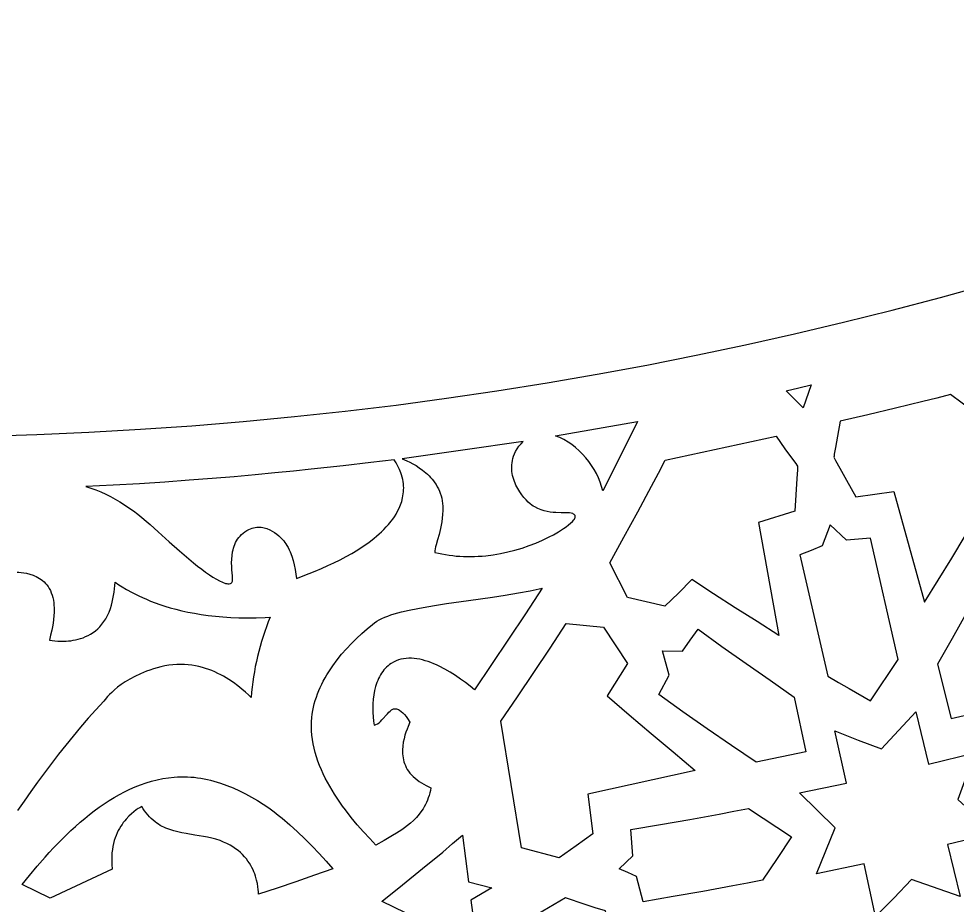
# Model space of a CAD drawing. Extents: x -540 to 540, y -540 to 540.
# Drawn here: x 12.6 to 98.4, y -412.8 to -331.7 of the extents above; entities that cross this region are included whole.
import ezdxf

# ---------------------------------------------------------------- set-up
doc = ezdxf.new("R2010")
doc.units = 0
doc.layers.add('LAYER_1', color=18, linetype='CONTINUOUS')
doc.layers.add('LAYER_2', color=174, linetype='CONTINUOUS')

msp = doc.modelspace()

# ---------------------------------------------------------------- linework, layer by layer
at = {"layer": 'LAYER_1'}
msp.add_lwpolyline([(0, 540, 0.4142135623730951), (-540, 5.68e-14, 0.4142135623730951), (0, -540, 0.4142135623730951), (540, 5.68e-14, 0.4142135623730951)], format="xyb", close=True, dxfattribs=at)
for points in [[(84.3524055480957, -367.2901458740234), (84.34998321533203, -367.2907409667969), (82.78524780273438, -365.7348327636719), (83.93198013305664, -365.4595336914062), (85.07870483398438, -365.1842041015625), (84.35482025146484, -367.2895812988281)], [(69.20536041259766, -368.5447387695312), (67.61964680221362, -371.722927215692), (66.01367950439453, -374.8909301757812), (65.91280489602336, -374.4867134749008), (65.7827830735891, -374.0851997326344), (65.6250693634949, -373.6883598123203), (65.44111909214392, -373.298164577297), (65.23238758593934, -372.9165848909027), (65.00033017128428, -372.5455916164758), (64.7464021745819, -372.1871556173546), (64.47205892223536, -371.8432477568774), (64.17875574064783, -371.5158388983825), (63.86794795622247, -371.2068999052083), (63.54109089536242, -370.9184016406931), (63.19963988447083, -370.6523149681752), (62.84505024995089, -370.410610750993), (62.47877731820572, -370.1952598524848), (62.29171440537466, -370.0980827925267), (62.10227641563848, -370.008233135989), (61.91064526479758, -369.9259572407889), (61.71700286865234, -369.8515014648438)], [(47.68346405029297, -371.9468994140625), (48.11735705443012, -372.1307445606891), (48.37696946756574, -372.2539093703514), (48.65693202603961, -372.3993670493969), (48.95117438332187, -372.5682161316886), (49.2536261928827, -372.7615551510893), (49.55821710819224, -372.980482641462), (49.85887678272064, -373.2260971366696), (50.00583542140134, -373.3592553029188), (50.14953486993808, -373.4994971705751), (50.2892163350146, -373.6469600563717), (50.4241210233147, -373.8017812770414), (50.55349014152213, -373.9640981493169), (50.67656489632066, -374.1340479899312), (50.79258649439407, -374.3117681156171), (50.90079614242612, -374.4973958431076), (51.00043504710059, -374.6910684891354), (51.09074441510124, -374.8929233704335), (51.17096545311185, -375.1030978037347), (51.24033936781618, -375.3217291057719), (51.29810736589799, -375.5489545932778), (51.34351065404107, -375.7849115829856), (51.37579043892917, -376.0297373916278), (51.39418792724609, -376.2835693359375), (51.4004920990802, -376.6630988314566), (51.38755947610359, -377.0264355520227), (51.35805193790701, -377.3737439558729), (51.31463136408117, -377.7051885012447), (51.25995963421681, -378.0209336463756), (51.19669862790468, -378.321143849503), (51.05505630430002, -378.8756172626967), (50.91099942999307, -379.3699244067253), (50.78582304170969, -379.8053809474878), (50.73696972880369, -380.0014513872379), (50.70082217617577, -380.1833025508838), (50.68004226341669, -380.3510988966628), (50.67729187011719, -380.5050048828125), (50.99756862855973, -380.5822848794378), (51.32055647407555, -380.6504760501049), (51.64602273089533, -380.7097049079207), (51.97373472324972, -380.7600979659919), (52.30345977536936, -380.8017817374254), (52.63496521148494, -380.8348827353279), (52.9680183558271, -380.8595274728063), (53.30238653262649, -380.8758424629674), (53.63783706611379, -380.8839542189181), (53.97413728051963, -380.8839892537651), (54.3110545000747, -380.8760740806152), (54.64835604900964, -380.8603352125754), (54.9858092515551, -380.8368991627524), (55.32318143194175, -380.8058924442529), (55.99675202316126, -380.7216730536522), (56.66720641651344, -380.6086891456278), (57.33268320584352, -380.4679528250343), (57.9913209849968, -380.3004761967261), (58.64125834781853, -380.1072713655578), (59.28063388815397, -379.889350436384), (59.90758619984841, -379.6477255140593), (60.52025387674711, -379.383408703438), (61.11677551269531, -379.097412109375), (61.50840501342488, -378.8897797735526), (61.96932171688108, -378.6234090341696), (62.44756897792136, -378.3191075886652), (62.67695511592849, -378.1592352565672), (62.89119015140318, -377.9976831344784), (63.08377950370261, -377.8370521845787), (63.24822859218396, -377.6799433690481), (63.37804283620441, -377.5289576500664), (63.42793233509093, -377.4565737524626), (63.46672765512115, -377.3866959898136), (63.49361697371475, -377.3196494823916), (63.50778846829135, -377.2557593504693), (63.50843031627062, -377.1953507143191), (63.4947306950722, -377.1387486942136), (63.46587778211573, -377.0862784104252), (63.42105975482086, -377.0382649832264), (63.35946479060725, -376.9950335328897), (63.28028106689453, -376.9569091796875), (63.14748700091988, -376.916560698638), (62.994430120586, -376.891380634571), (62.82255096257568, -376.8778712687795), (62.63329006357176, -376.8725348825567), (62.20838518931433, -376.8723901739895), (61.7312397912762, -376.8629647592139), (61.47667823754639, -376.8460274902307), (61.21337816291984, -376.8162768885746), (60.94278010407935, -376.7702152355389), (60.66632459770776, -376.7043448124164), (60.38545218048785, -376.6151679005004), (60.10160338910245, -376.4991867810839), (59.81621876023436, -376.35290373546), (59.6734006744577, -376.2673059532244), (59.53073883056641, -376.1728210449219), (59.37536447745101, -376.0542170395003), (59.20105562295855, -375.9000703612169), (59.01366662291642, -375.7126701626703), (58.81905183315199, -375.494305596459), (58.62306560949266, -375.2472658151814), (58.4315623077658, -374.973839971436), (58.25039628379881, -374.6763172178213), (58.08542189341907, -374.3569867069359), (58.01083604702048, -374.1898589027036), (57.94249349245398, -374.018137591378), (57.88112602419798, -373.8421089170341), (57.8274654367309, -373.6620590237465), (57.78224352453118, -373.47827405559), (57.74619208207724, -373.2910401566395), (57.7200429038475, -373.1006434709698), (57.70452778432038, -372.9073701426557), (57.7003785179743, -372.7115063157721), (57.70832689928769, -372.5133381343936), (57.72910472273897, -372.3131517425952), (57.76344378280658, -372.1112332844516), (57.81207587396892, -371.9078689040376), (57.87573279070442, -371.7033447454281), (57.95514632749151, -371.497946952698), (58.05104827880859, -371.2919616699219), (58.1953460838204, -371.0375594509907), (58.36336253422971, -370.7965951641632), (58.55284369835913, -370.5721358465237), (58.76153564453125, -370.3672485351562), (53.22328631912297, -371.1625235914225)], [(80.25128936767578, -377.7821960449219), (82.11986541748047, -388.0967712402344), (80.12586146719862, -386.832851491277), (78.13662114637495, -385.5614158456101), (76.15225903410209, -384.2823817131733), (74.17288970947266, -382.9956665039062), (72.93519689034298, -384.2210332922612), (71.68215942382812, -385.4307861328125), (68.27100372314453, -384.6387329101562), (66.66275787353516, -381.4505615234375), (67.9519273603986, -379.1211529933621), (69.23097534943926, -376.7860789808121), (70.49140608612358, -374.4410602654538), (71.11198506154037, -373.263484387867), (71.72472381591797, -372.0818176269531), (81.85822296142578, -369.8885803222656), (82.67637653868468, -371.0276359517931), (83.28157058139311, -371.8567756123603), (83.66249468374679, -372.3819705209465), (83.76532100547674, -372.5324546985529), (83.8078384399414, -372.6091918945312), (83.81565419361581, -372.7174361756178), (83.81058032248592, -372.9428047971722), (83.76713301076498, -373.7440766136828), (83.58462524414062, -376.7428894042969)], [(18.7717113494873, -374.4867858886719), (19.23857599072418, -374.6270665185966), (19.69823559621475, -374.789289140627), (20.15071820803488, -374.9721237946441), (20.59605186826043, -375.1742405205288), (21.03426461896726, -375.3943093581621), (21.46538450223121, -375.6310003474251), (21.88943956012817, -375.882983528199), (22.30645783473397, -376.1489289403645), (22.71646736812448, -376.4275066238029), (23.11949620237557, -376.717386618395), (23.51557237956308, -377.017238964022), (23.90472394176289, -377.3257337005649), (24.28697893105083, -377.6415408679047), (24.66236538950279, -377.9633305059224), (25.39264488220215, -378.6195373535156), (26.39082315484875, -379.5327329597477), (27.32318273356594, -380.3640378661302), (28.18971988940559, -381.1081612486855), (28.59830389345005, -381.4458764860351), (28.99043089341956, -381.7598122834363), (29.36610042319563, -382.049307287892), (29.72531201665971, -382.313700146405), (30.06806520769332, -382.5523295059782), (30.39435953017791, -382.7645340136143), (30.70419451799498, -382.949652316316), (30.997569705026, -383.1070230610863), (31.27448462515247, -383.2359848949279), (31.53493881225586, -383.3358764648438), (31.64690376722191, -383.3584132432849), (31.75228415035799, -383.3688643379381), (31.87109578930508, -383.3668112974012), (31.98871317309489, -383.3432846675651), (32.04250354712823, -383.3206658022507), (32.09051079075915, -383.2893149943208), (32.13090671511661, -383.2481110620116), (32.16186313132958, -383.1959328235595), (32.18155185052701, -383.1316590972007), (32.18814468383789, -383.0541687011719), (32.16364439021108, -382.6411564044749), (32.12074084227393, -382.0993468478717), (32.10463079769984, -381.7927925134597), (32.09861147926119, -381.4692181636964), (32.10758006686233, -381.1336835651237), (32.1364337404076, -380.7912484842834), (32.19006967980133, -380.446972687717), (32.22771136791148, -380.2757256980809), (32.27338506494787, -380.1059159419667), (32.32770291839856, -379.9381758901917), (32.39127707575156, -379.7731380135739), (32.46471968449495, -379.6114347829309), (32.54864289211675, -379.4536986690806), (32.64365884610501, -379.3005621428406), (32.75037969394778, -379.1526576750285), (32.86941758313309, -379.0106177364622), (33.00138466114899, -378.8750747979594), (33.14689307548352, -378.7466613303378), (33.30655497362471, -378.6260098044152), (33.48098250306062, -378.5137526910092), (33.6707878112793, -378.4105224609375), (33.81707438324153, -378.3440932888541), (33.96252562631317, -378.2905427114165), (34.10696159108346, -378.2492733788056), (34.25020232814165, -378.2196879412028), (34.39206788807699, -378.201189048789), (34.5323783214787, -378.1931793517454), (34.67095367893605, -378.195061500253), (34.80761401103827, -378.206238144493), (34.9421793683746, -378.2261119346466), (35.07446980153428, -378.2540855208948), (35.33150609768067, -378.3319426823995), (35.57728330419138, -378.4350308304562), (35.81036182578036, -378.5585711665137), (36.02930206716154, -378.697784892021), (36.23266443304887, -378.847893208427), (36.41900932815627, -379.0041173171806), (36.5868971571977, -379.1616784197307), (36.73488832488709, -379.3157977175263), (36.86154323593838, -379.4616964120163), (36.96542229506551, -379.5945957046495), (37.04508590698242, -379.709716796875), (37.15377374971447, -379.8878357444682), (37.25476625305514, -380.0705202706907), (37.34836516359359, -380.2574011557648), (37.434872227919, -380.4481091799126), (37.58781780428733, -380.8395297663192), (37.71601695487343, -381.2418282716885), (37.82188365239065, -381.6520509377988), (37.90783186955229, -382.0672440064286), (37.97627557907167, -382.484453719356), (38.02962875366211, -382.9007263183594), (39.17101074529663, -382.4473981148881), (39.74387790733324, -382.2121791044661), (40.31575153200784, -381.9693897469131), (40.88479838318922, -381.7176297362237), (41.44918522474617, -381.4554987663927), (42.00707882054751, -381.1815965314148), (42.55664593446204, -380.8945227252848), (43.09605333035856, -380.5928770419974), (43.62346777210588, -380.2752591755475), (44.13705602357278, -379.9402688199298), (44.63498484862809, -379.5865056691391), (45.1154210111406, -379.21256941717), (45.34850645765231, -379.0175987826169), (45.57653127497912, -378.8170597580174), (45.79926630860463, -378.6107773051207), (46.01648240401244, -378.3985763856761), (46.22795040668615, -378.1802819614329), (46.43344116210938, -377.9557189941406), (46.68648908750095, -377.6507879473522), (46.82937761001982, -377.4592914069372), (46.97736504547754, -377.2434635669298), (47.12609329866671, -377.0045714611463), (47.27120427437993, -376.7438821234028), (47.4083398774098, -376.4626625875157), (47.53314201254894, -376.162179887301), (47.64125258458992, -375.843701056575), (47.72831349832535, -375.5084931291537), (47.76258842857617, -375.33501170225), (47.78996665854783, -375.1578231388535), (47.80990342633941, -374.9770858181914), (47.82185397004997, -374.7929581194905), (47.8252735277786, -374.6055984219781), (47.81961733762436, -374.415165104881), (47.80434063768634, -374.2218165474263), (47.7788986660636, -374.025711128841), (47.74274666085523, -373.827007228352), (47.69533986016029, -373.6258632251867), (47.63613350207787, -373.4224374985718), (47.56458282470703, -373.2168884277344), (47.43749627580168, -372.9122319916339), (47.29081255263199, -372.6158359689862), (47.12719488133234, -372.328179981865), (46.94930648803711, -372.0497436523438), (44.81889514891061, -372.2914832396287), (42.29249410104711, -372.5801955735336), (39.36927133407337, -372.9013786653563), (37.75859180267851, -373.0696148740176), (36.04839483761613, -373.2405305263951), (34.23857643758956, -373.4123128739012), (32.32903260130215, -373.583149167948), (30.31965932745725, -373.7512266599478), (28.21035261475818, -373.9147326013129), (26.00100846190831, -374.0718542434557), (23.69152286761098, -374.2207788377882), (21.28179183056953, -374.3596936357229)], [(90.5062141418457, -394.0851287841797), (93.02277374267578, -390.3108520507812), (90.48253631591797, -379.2066955566406), (88.29511260986328, -379.38037109375), (86.80758285522461, -377.9804992675781), (86.08491516113281, -379.9110412597656), (85.06728914512722, -380.3230699931634), (84.0434341430664, -380.7193298339844), (86.60311889648438, -391.8213500976562), (87.57282512174532, -392.397026936058), (88.54748430278798, -392.9645733987371)], [(101.8333969116211, -381.2779541015625), (100.5618560189031, -383.6573955929146), (99.2714379833065, -386.0267538997698), (97.96164350061231, -388.3854436917986), (96.63197326660156, -390.7328796386719), (97.86255645751953, -395.708740234375), (100.1212260992164, -395.1686161061414), (101.2481472229636, -394.8890050942202), (102.3708343505859, -394.5932006835938), (103.7142460666841, -392.2311637455317), (105.0474214235827, -389.8633044263245), (106.3702088988902, -387.4896275497168), (107.6824569702148, -385.1101379394531), (106.0315704345703, -383.9084167480469), (105.6273651123047, -381.6571350097656), (103.996467590332, -382.4573974609375)], [(48.40139007568359, -396.0441284179688), (48.22996233591068, -396.4252943993352), (48.13315051964048, -396.665174526544), (48.03575915588409, -396.9330394023991), (47.9429025572187, -397.2252290201224), (47.85969503622155, -397.5380833729357), (47.79125090546985, -397.867942454061), (47.74268447754081, -398.2111462567203), (47.71911006501165, -398.5640347741353), (47.71829308720241, -398.7429670487581), (47.72564198045959, -398.9229479995281), (47.74179603385534, -399.1035201255979), (47.76739453646182, -399.2842259261205), (47.80307677735119, -399.4646079002484), (47.84948204559559, -399.6442085471344), (47.90724963026719, -399.8225703659313), (47.9770188204381, -399.9992358557918), (48.05942890518051, -400.1737475158687), (48.15511917356656, -400.3456478453146), (48.26472891466841, -400.5144793432823), (48.3888974175582, -400.6797845089246), (48.52826397130809, -400.8411058413942), (48.68346786499023, -400.9979858398438), (48.86397892944579, -401.1581250901569), (49.05399610596357, -401.3073872778488), (49.25222673624334, -401.4465894047139), (49.45737816198488, -401.5765484725471), (49.66815772488799, -401.6980814831429), (49.88327276665243, -401.8120054382961), (50.32133865356445, -402.0202941894531), (50.27407961309058, -402.2670711111481), (50.21712288566476, -402.5050671747396), (50.15103235816584, -402.7344512747007), (50.07637191747267, -402.9553923055045), (49.99370545046409, -403.1680591616238), (49.90359684401896, -403.3726207375315), (49.80660998501612, -403.5692459277009), (49.70330876033442, -403.7581036266047), (49.59425705685269, -403.939362728716), (49.4800187614498, -404.1131921285076), (49.23823794239589, -404.4392373990245), (48.98247739820347, -404.7375905939388), (48.71724822390331, -405.0096028690344), (48.44706151452618, -405.2566253800953), (48.17642836510286, -405.4800092829054), (47.90985987066414, -405.6811057332482), (47.65186712624076, -405.8612658869079), (47.17965326756321, -406.1641819273128), (46.79587554931641, -406.3995666503906), (46.04816410059679, -406.8466889754173), (45.28902053833008, -407.2744750976562), (44.71943744526396, -406.6756609196357), (44.15029624769559, -406.0527900867452), (43.58731818645317, -405.407281268755), (43.03622450236493, -404.7405531354355), (42.50273643625908, -404.054024356557), (42.24438239770838, -403.7037780593364), (41.99257522896384, -403.3491136018899), (41.74803008512902, -402.9902083179389), (41.51146212130742, -402.6272395412046), (41.28358649260259, -402.2603846054085), (41.06511835411806, -401.8898208442716), (40.85677286095734, -401.5157255915153), (40.65926516822395, -401.138276180861), (40.47331043102143, -400.7576499460299), (40.29962380445332, -400.3740242207433), (40.13892044362312, -399.9875763387225), (39.99191550363438, -399.5984836336888), (39.85932413959061, -399.2069234393635), (39.74186150659536, -398.813073089468), (39.64024275975213, -398.4171099177234), (39.55518305416446, -398.0192112578511), (39.48739754493589, -397.6195544435724), (39.43760138716992, -397.2183168086086), (39.40650973597009, -396.8156756866809), (39.39483774643993, -396.4118084115108), (39.40330057368297, -396.0068923168194), (39.43261337280273, -395.6011047363281), (39.47021172242214, -395.2861541513137), (39.5205387474941, -394.9733546833758), (39.58319596152612, -394.6628059433272), (39.6577848780257, -394.3546075419806), (39.74390701050032, -394.0488590901487), (39.8411638724575, -393.7456601986441), (39.94915697740471, -393.4451104782797), (40.06748783884945, -393.1473095398679), (40.19575797029923, -392.8523569942216), (40.33356888526154, -392.5603524521534), (40.48052209724389, -392.271395524476), (40.63621911975375, -391.9855858220021), (40.80026146629864, -391.7030229555444), (40.97225065038604, -391.4238065359156), (41.15178818552346, -391.1480361739283), (41.33847558521838, -390.8758114803952), (41.73170603231073, -390.3423975419426), (42.14875409972309, -389.8243616070592), (42.5864318955154, -389.3225005622465), (43.04155152774764, -388.8376112940061), (43.5109251044798, -388.3704906888394), (43.99136473377183, -387.921935633248), (44.47968252368371, -387.4927430137333), (44.97269058227539, -387.0837097167969), (45.16377012543624, -386.9404672228268), (45.37184840168791, -386.8048630496378), (45.59668153046275, -386.6764788514627), (45.8380256311931, -386.5548962825343), (46.09563682331131, -386.4396969970853), (46.36927122624976, -386.3304626493484), (46.65868495944078, -386.2267748935565), (46.96363414231674, -386.1282153839424), (47.28387489430997, -386.0343657747388), (47.61916333485284, -385.9448077201784), (48.33390775931691, -385.7768928919185), (49.10591637116777, -385.6211241330249), (49.93323812586424, -385.4741546773598), (50.81392197886516, -385.3326377587852), (51.74601688562935, -385.1932266111633), (53.75663568228286, -384.9073345642262), (55.94948615949536, -384.5897044074456), (57.10937066695831, -384.4106206225194), (58.3089599609375, -384.2135620117188), (59.40052258298994, -384.0132175206884), (60.48784637451172, -383.7906799316406), (58.95482565347423, -386.1223374475597), (57.41024378045569, -388.446392951791), (55.85432186993147, -390.7628739283689), (54.28728103637695, -393.0718078613281), (53.8921506165034, -392.7464625442786), (53.47016022188227, -392.4172044133048), (53.02479284037399, -392.0898511245688), (52.55953145983901, -391.7702203342326), (52.07785906813778, -391.4641296984582), (51.58325865313073, -391.1773968734077), (51.07921320267829, -390.915839515243), (50.82473702286644, -390.7963196537935), (50.56920570464092, -390.6852752801263), (50.31305462148427, -390.5834336012615), (50.05671914687905, -390.4915218242195), (49.80063465430781, -390.4102671560204), (49.54523651725312, -390.3403968036845), (49.29096010919753, -390.2826379742323), (49.03824080362359, -390.2377178746837), (48.78751397401385, -390.206363712059), (48.53921499385088, -390.1893026933787), (48.29377923661723, -390.1872620256628), (48.05164207579544, -390.2009689159318), (47.81323888486807, -390.2311505712057), (47.57900503731769, -390.2785341985049), (47.34937590662685, -390.3438470048496), (47.1247868662781, -390.4278161972601), (46.90567328975401, -390.5311689827566), (46.69247055053711, -390.6546325683594), (46.54231963512701, -390.7574680209268), (46.40010591290599, -390.8693847201357), (46.26568956840109, -390.9899473682025), (46.1389307861394, -391.1187206673438), (46.01968975064801, -391.2552693197762), (45.90782664645398, -391.3991580277163), (45.80320165808442, -391.5499514933808), (45.70567497006637, -391.7072144189861), (45.61510676692693, -391.8705115067489), (45.53135723319318, -392.0394074588858), (45.45428655339218, -392.2134669776133), (45.38375491205104, -392.392254765148), (45.26174948285659, -392.7622739555054), (45.16422242182645, -393.1459826476909), (45.09005520517726, -393.5398984594371), (45.03812930912563, -393.9405390084767), (45.00732620988821, -394.3444219125423), (44.99652738368161, -394.7480647893667), (45.00461430672247, -395.1479852566825), (45.03046845522742, -395.5407009322226), (45.07297130541309, -395.9227294337197), (45.13100433349609, -396.2905883789062), (45.20925958280544, -396.2734493478839), (45.28547386494013, -396.2482128230494), (45.43228704217744, -396.1759563428795), (45.57245889419184, -396.0788370402673), (45.7070044499672, -395.9618730170835), (45.83693873848735, -395.8300823751988), (45.96327678873614, -395.688483216484), (46.20922429035498, -395.3959317560467), (46.33086379969272, -395.2550156580656), (46.45296718669446, -395.1243634507373), (46.57654948034404, -395.0089932359325), (46.70262570962532, -394.9139231155216), (46.83221090352213, -394.8441711913758), (46.89863655875881, -394.8203577097368), (46.9663200910183, -394.8047555653654), (47.03538837892361, -394.7979920209957), (47.10596830109769, -394.8006943393614), (47.17818673616355, -394.8134897831964), (47.25217056274414, -394.8370056152344), (47.34702807695583, -394.8786277942276), (47.43756816646962, -394.9276715355451), (47.60676457318424, -395.0455278512953), (47.76189678644942, -395.1855828547698), (47.90510180982658, -395.3428448382532), (48.03851664687716, -395.5123220940301), (48.16427830116255, -395.6890229143852)], [(66.4291000366211, -393.632080078125), (68.428537812279, -395.3471630314781), (70.435784679881, -397.0531416919351), (72.45071179360207, -398.7500437080848), (74.47319030761719, -400.4378967285156), (64.65747833251953, -402.6131896972656), (65.12804412841797, -406.231201171875), (64.3639234219978, -406.788515944351), (63.59314989771982, -407.3366786537569), (62.04293060302734, -408.4208679199219), (58.5970573425293, -407.5305786132812), (56.71758270263672, -395.9476623535156), (58.23099535251843, -393.7270763660058), (59.73363578144266, -391.4990850738424), (61.21801960657181, -389.259046667121), (61.95102642307651, -388.1330592302061), (62.67666244506836, -387.0023193359375), (66.10468292236328, -387.3293151855469), (68.27068328857422, -390.6512145996094)], [(74.7319107055664, -387.5328369140625), (76.92118435739977, -389.0988534940616), (79.11763733834772, -390.6548326915208), (81.32111713962375, -392.2008470202703), (83.5314712524414, -393.7369689941406), (84.59522247314453, -398.7510986328125), (80.0470199584961, -399.6928405761719), (77.80014335213622, -398.1736162316664), (75.56608131235035, -396.6354447066068), (73.34476261297134, -395.0789130108609), (71.13611602783203, -393.5046081542969), (72.09986877441406, -391.717529296875), (71.48086547851562, -389.5130004882812), (73.30120849609375, -389.5420227050781), (74.02139655004939, -388.540868036485)], [(87.27436828613281, -405.6812896728516), (84.00595092773438, -402.4995422363281), (88.2865982055664, -401.6131896972656), (87.2333755493164, -396.8221130371094), (88.29850268161387, -397.2463132371121), (89.36741714093824, -397.661348447469), (91.51372528076172, -398.4720611572266), (94.63880157470703, -395.09033203125), (95.78142547607422, -399.8604736328125), (100.0320205688477, -398.83984375), (98.47229766845703, -403.10009765625), (100.170030507618, -404.6427771557273), (101.8704605102539, -406.1698913574219), (97.54175567626953, -407.2092895507812), (98.68437957763672, -411.9794311523438), (94.25575637817383, -410.4114379882812), (92.61959561363398, -412.1095039012341), (91.79456957947285, -412.9510603383791), (90.96240997314453, -413.7853088378906), (89.90918731689453, -408.9942321777344), (85.54986572265625, -409.8968811035156), (86.416733617119, -407.7955156049819)], [(12.95446681976318, -410.8836669921875), (13.62671625197453, -410.0429669391178), (14.32736343998496, -409.1994242416979), (15.05594747375987, -408.3601033749507), (15.43057177342317, -407.9442337765241), (15.81200744326461, -407.5320688138994), (16.20019686952985, -407.1244915464545), (16.59508243846457, -406.7223850335672), (16.99660653631444, -406.3266323346154), (17.40471154932512, -405.938116508977), (17.8193398637423, -405.55772061603), (18.24043386581164, -405.1863277151522), (18.66793594177881, -404.8248208657215), (19.1017884778895, -404.4740831271158), (19.54193386038936, -404.1349975587131), (19.98831447552406, -403.808447219891), (20.4408727095393, -403.4953151700277), (20.89955094868073, -403.1964844685009), (21.36429157919402, -402.9128381746885), (21.83503698732485, -402.6452593479686), (22.31172955931889, -402.3946310477188), (22.79431168142181, -402.1618363333172), (23.28272573987928, -401.9477582641417), (23.77691412093698, -401.7532798995701), (24.27681921084057, -401.5792842989803), (24.78238339583573, -401.4266545217501), (25.29354906216814, -401.2962736272575), (25.81025859608345, -401.1890246748804), (26.33245438382735, -401.1057907239968), (26.86007881164551, -401.0474548339844), (27.16117089403134, -401.0267971532813), (27.46292763641567, -401.0163639104226), (27.76517797476019, -401.015908971887), (28.0677508450266, -401.025186204154), (28.37047518317658, -401.0439494737028), (28.67317992517184, -401.0719526470125), (28.97569400697405, -401.1089495905624), (29.27784636454493, -401.1546941708315), (29.57946593384615, -401.2089402542991), (29.88038165083942, -401.2714417074444), (30.18042245148643, -401.3419523967466), (30.47941727174886, -401.4202261886849), (31.07358471496681, -401.5990785463865), (31.6615154681868, -401.8060297123827), (32.24184101910238, -402.0391106185072), (32.81319285540711, -402.2963521965933), (33.37420246479452, -402.5757853784746), (33.92350133495817, -402.8754410959848), (34.45972095359161, -403.1933502809573), (34.98149280838837, -403.5275438652257), (35.48744838704202, -403.8760527806236), (35.97621917724609, -404.2369079589844), (36.34505358056407, -404.5239510002349), (36.70879516577489, -404.8175161354862), (37.42166313762141, -405.4228927724032), (38.11614960427833, -406.0503980385599), (38.79358107723833, -406.6973921027809), (39.4552840679941, -407.3612351338905), (40.10258508803834, -408.0392873007135), (40.7368106488637, -408.7289087720741), (41.35928726196289, -409.4274597167969), (39.66539943533384, -410.032908502392), (37.96517186665968, -410.6205520748144), (36.26032944162101, -411.194886162564), (34.55259704589844, -411.7604064941406), (34.54572554671457, -411.5451986054484), (34.53198393787628, -411.3443388726678), (34.50397745262332, -411.0917054903825), (34.45616036326783, -410.7950961156812), (34.38298694212198, -410.4623084056525), (34.27891146149793, -410.1011400173852), (34.21355240897914, -409.9123498367522), (34.13838819370785, -409.719388607968), (34.05272559972309, -409.5232310381683), (33.95587141106388, -409.3248518344895), (33.84713241176925, -409.1252257040675), (33.72581538587821, -408.9253273540385), (33.59122711742977, -408.7261314915385), (33.44267439046297, -408.5286128237035), (33.27946398901682, -408.3337460576698), (33.10090269713034, -408.1425059005734), (32.90629729884256, -407.9558670595504), (32.69495457819249, -407.7748042417368), (32.46618131921915, -407.6002921542688), (32.21928430596156, -407.4333055042824), (31.95357032245875, -407.2748189989137), (31.66834615274973, -407.1258073452989), (31.36291858087352, -406.9872452505739), (31.03659439086914, -406.860107421875), (30.66827378102663, -406.7400572117249), (30.291415212431, -406.6387085519806), (29.90776729848254, -406.5524315617987), (29.51907865258146, -406.4775963603361), (28.73357361852253, -406.3477318001953), (27.94888901745626, -406.2200758248123), (27.561225912796, -406.1480013542969), (27.17901375658466, -406.065589387441), (26.80400116222249, -405.9692100434016), (26.43793674310976, -405.8552334413355), (26.08256911264671, -405.7200297003993), (25.9094430348464, -405.6433333150914), (25.7396468842336, -405.5599689397496), (25.57339923748335, -405.4694828392688), (25.41091867127068, -405.3714212785435), (25.25242376227062, -405.2653305224682), (25.0981330871582, -405.1507568359375), (24.91952466290476, -405.0030264130032), (24.74853257312833, -404.8458052056292), (24.58510704797478, -404.6800171752784), (24.42919831758997, -404.5065862834139), (24.28075661211976, -404.3264364914986), (24.13973216171, -404.1404917609955), (24.00607519650655, -403.9496760533676), (23.87973594665527, -403.7549133300781), (23.71700039750701, -403.8481727428862), (23.56837749943868, -403.9385925772841), (23.38474777568953, -404.0605329877446), (23.17348366874609, -404.2157393423181), (22.94195762109486, -404.4059570090545), (22.69754207522235, -404.6329313560039), (22.44760947361507, -404.8984077512165), (22.32287816518792, -405.0461296444371), (22.19953225875951, -405.2041315627424), (22.07849330964066, -405.3726316771385), (21.96068287314219, -405.5518481586317), (21.8470225045749, -405.7419991782284), (21.73843375924961, -405.9433029069346), (21.63583819247713, -406.1559775157568), (21.54015735956828, -406.3802411757011), (21.45231281583386, -406.6163120577739), (21.3732261165847, -406.8644083329815), (21.3038188171316, -407.12474817233), (21.24501247278538, -407.3975497468257), (21.19772863885685, -407.6830312274749), (21.16288887065683, -407.9814107852839), (21.14141472349612, -408.2929065912589), (21.13422775268555, -408.6177368164062), (21.14517512203678, -409.0441900903017), (21.17039680480957, -409.4701538085938), (15.50837230682373, -412.1317443847656)], [(67.53632354736328, -409.4353637695312), (68.78511047363281, -408.2522583007812), (68.60272216796875, -405.8561401367188), (71.28989097719725, -405.3923342488774), (73.97674665660251, -404.9260058108932), (75.31890187181838, -404.6861137916244), (76.65959256361475, -404.4386529220522), (77.99835665167038, -404.1813104645873), (79.33473205566406, -403.9117736816406), (83.28093338012695, -406.5081634521484), (81.95628067250304, -408.4972241444976), (80.6232681274414, -410.4719848632812), (79.26519065284107, -410.7459156938979), (77.90468358672753, -411.0074437294086), (75.1782613724338, -411.5027045412887), (72.44776286950616, -411.9765935512743), (69.71694946289062, -412.4479370117188), (69.10105895996094, -410.1274719238281), (68.31945614453191, -409.7867925744893)], [(45.86544227600098, -412.4075012207031), (45.85914611816406, -412.4014587402344), (47.7102946346022, -410.9113971582249), (49.55599532011358, -409.4144633972817), (51.38932334556818, -407.9026502326195), (52.29918360167104, -407.1386616161484), (53.20335388183594, -406.3679504394531), (53.751708984375, -410.6294555664062), (55.87839126586914, -411.1719360351562), (55.86767387390137, -411.1802062988281), (55.88019180297852, -411.1851806640625), (53.97064971923828, -412.3020324707031), (54.5378532409668, -416.5608520507812), (53.44397841911892, -416.0624036010179), (52.35385008277098, -415.5558102368254), (50.18260901984804, -414.5231571619842), (45.86062240600586, -412.4147644042969)], [(71.67378234863281, -424.7098388671875), (73.08979328021628, -422.4220003255542), (74.49599894209555, -420.1280927331435), (75.89228992601787, -417.8281374313876), (77.27855682373047, -415.5221557617188), (66.9459228515625, -416.8629455566406), (66.2585678100586, -413.2827758789062), (65.34074546695709, -412.9995518444052), (64.42635835259478, -412.7052585271562), (62.6021728515625, -412.102294921875), (59.51608276367188, -413.9221801757812), (60.96043014526367, -425.5670166015625), (63.20554604551021, -427.2698738445862), (65.45832296292093, -428.9627328529326), (67.72464183667634, -430.6371618361799), (68.86471730067724, -431.4648301338846), (70.01038360595703, -432.2847290039062), (73.51488494873047, -430.7479248046875), (74.59842681884766, -426.8589477539062)]]:
    msp.add_lwpolyline(points, close=True, dxfattribs=at)
for points in [[(99.95082089170126, -367.6480450071139), (97.7979736328125, -366.0638122558594), (96.54387780084286, -366.3901625906429), (95.28768602834623, -366.7083796509496), (92.77018028414115, -367.324670125117), (90.24778764493581, -367.9211960323314), (87.72283935546875, -368.5064697265625), (87.48196411844125, -369.8882339131643), (87.29927619472112, -370.8984894775039), (87.1865470364334, -371.5374803445955), (87.16009557311577, -371.7178277432402), (87.15554809570312, -371.8054504394531), (87.19591596216009, -371.9061012972737), (87.29906260443046, -372.1063502988277), (87.68819529888655, -372.8074155564904), (88.31195234402145, -373.91219185915), (89.15933990478516, -375.4242248535156), (92.62181854248047, -374.9444274902344), (95.44176483154297, -385.0443115234375), (96.69487527480305, -383.0373767753553), (97.93180277759134, -381.0203407436078), (99.15287924558785, -378.9936607682791)], [(12.48810902331607, -382.3185938010585), (12.65192507786784, -382.3241508343556), (12.85731359977074, -382.3394184845292), (13.09669643431134, -382.3687843280284), (13.36249542677622, -382.4166359413024), (13.64713242245193, -382.4873609008004), (13.94302926662504, -382.5853467829713), (14.09283195855019, -382.6459336876996), (14.24260780458214, -382.7149811642645), (14.39140953538174, -382.7930376597224), (14.53828988160979, -382.8806516211292), (14.68230157392713, -382.9783714955412), (14.82249734299456, -383.0867457300143), (14.95792991947292, -383.206322771605), (15.08765203402302, -383.3376510673692), (15.21071641730569, -383.4812790643631), (15.32617579998175, -383.6377552096429), (15.43308291271201, -383.8076279502647), (15.5304904861573, -383.9914457332846), (15.61745125097844, -384.1897570057588), (15.69301793783625, -384.4031102147435), (15.75624327739156, -384.6320538072948), (15.80618000030518, -384.8771362304688), (15.83919023237356, -385.103933908989), (15.86189320862584, -385.3318295902476), (15.87490980362928, -385.5606310231086), (15.87886089195114, -385.7901459564363), (15.87436734815867, -386.0201821390946), (15.86205004681914, -386.2505473199478), (15.81642766976792, -386.7114956716949), (15.74696075733556, -387.1714530025906), (15.65861630606012, -387.6288813035476), (15.55636131247968, -388.0822425654787), (15.44516277313232, -388.5299987792969), (15.6927161926674, -388.5663185415347), (15.92873532852314, -388.5936637890153), (16.22644310338655, -388.6164758895868), (16.57598478346928, -388.6267622998864), (16.96750563498298, -388.6165304765516), (17.17592864571758, -388.6012225574704), (17.39115092413928, -388.5777878762195), (17.61194062852456, -388.5452273648788), (17.83706591714985, -388.5025419555276), (18.06529494829163, -388.4487325802459), (18.29539588022633, -388.3828001711132), (18.52613687123043, -388.3037456602091), (18.75628607958038, -388.2105699796135), (18.98461166355263, -388.1022740614059), (19.20988178142363, -387.977858837666), (19.43086459146985, -387.8363252404735), (19.64632825196774, -387.6766742019079), (19.85504092119376, -387.497906654049), (20.05577075742436, -387.2990235289764), (20.247285918936, -387.0790257587698), (20.42835456400513, -386.836914275509), (20.59774485090822, -386.5716900112735), (20.75422493792171, -386.282353898143), (20.89656298332206, -385.9679068681971), (21.02352714538574, -385.6273498535156), (21.11335359975409, -385.3367743079189), (21.18999604460132, -385.0422166620134), (21.25471311363243, -384.7443767649478), (21.3087634405524, -384.4439544658708), (21.35340565906623, -384.141649613931), (21.3898984028789, -383.8381620582771), (21.4434700012207, -383.2304382324219), (21.77995591776055, -383.4616357989847), (22.0912216169598, -383.6626890765311), (22.49877432939162, -383.9069528961022), (23.0033179445158, -384.1841079170838), (23.6055563517921, -384.4838347988623), (23.94353106794348, -384.6389378936084), (24.30619344068031, -384.7958142008234), (24.69363145618505, -384.9531738029306), (25.10593310064019, -385.1097267823533), (25.54318636022818, -385.2641832215147), (26.00547922113151, -385.4152532028379), (26.49289966953265, -385.5616468087464), (27.00553569161406, -385.7020741216634), (27.54347527355822, -385.8352452240121), (28.10680640154759, -385.9598701982157), (28.69561706176466, -386.0746591266976), (29.3099952403919, -386.1783220918809), (29.95002892361177, -386.269569176189), (30.61580609760675, -386.347110462045), (31.3074147485593, -386.4096560318722), (32.02494286265191, -386.4559159680938), (32.76847842606703, -386.4846003531333), (33.53810942498716, -386.4944192694138), (34.33392384559475, -386.4840827993585), (35.15600967407227, -386.4523010253906), (35.62549209594727, -386.4252624511719), (35.44958275513072, -386.862780783458), (35.28233363028269, -387.3043616412872), (35.12380291197537, -387.7497328126669), (34.974048790781, -388.1986220856049), (34.83312945727177, -388.6507572481089), (34.70110310201987, -389.1058660881863), (34.57802791559754, -389.563676393845), (34.46396208857698, -390.0239159530925), (34.35896381153039, -390.4863125539364), (34.26309127502998, -390.9505939843845), (34.17640266964796, -391.4164880324442), (34.09895618595654, -391.8837224861236), (34.03081001452792, -392.3520251334298), (33.97202234593433, -392.8211237623709), (33.92265137074796, -393.2907461609542), (33.88275527954102, -393.7606201171875), (33.64347607667746, -393.5367615983646), (33.36182394186318, -393.2825752424811), (33.03895972768359, -393.0059805922797), (32.67604428672408, -392.7148971905032), (32.27423847157004, -392.4172445798943), (31.83470313480689, -392.1209423031956), (31.60114966225483, -391.9757723971699), (31.35859912902001, -391.8339099031502), (31.10719664167561, -391.6963447639795), (30.8470873067948, -391.5640669225007), (30.57841623095075, -391.4380663215564), (30.30132852071665, -391.3193329039898), (30.01596928266567, -391.2088566126434), (29.72248362337098, -391.1076273903603), (29.42101664940575, -391.0166351799832), (29.11171346734317, -390.936869924355), (28.79471918375639, -390.8693215663185), (28.47017890521861, -390.8149800487166), (28.13823773830299, -390.7748353143921), (27.79904078958271, -390.7498773061879), (27.45273316563095, -390.7410959669468), (27.09945997302087, -390.7494812395116), (26.73936631832566, -390.7760230667253), (26.37259730811848, -390.8217113914306), (25.99929804897251, -390.8875361564703), (25.61961364746094, -390.9744873046875), (25.27706646357366, -391.0668902377283), (24.94830287660987, -391.1650788674089), (24.63310500742811, -391.2685101715188), (24.33125497688695, -391.3766411278481), (24.04253490584492, -391.4889287141867), (23.76672691516059, -391.6048299083246), (23.2529756582992, -391.8453010311577), (22.78825817317119, -392.0937103186667), (22.37083142664498, -392.345713593171), (21.99895238558897, -392.5969666769898), (21.67087801687158, -392.8431253924426), (21.38486528736123, -393.0798455618485), (21.13917116392632, -393.302783007527), (20.93205261343526, -393.5075935517973), (20.76176660275647, -393.6899330169788), (20.52472006830934, -393.9698219993527), (20.41408729553223, -394.1076965332031), (19.69306178795652, -394.8868790080644), (18.98549127861671, -395.6783761769585), (18.29081925272937, -396.4814972871112), (17.60848919551105, -397.2955515857483), (16.93794459217828, -398.1198483200955), (16.27862892794764, -398.9536967373783), (15.62998568803566, -399.7964060848226), (14.9914583576589, -400.647285609654), (14.36249042203391, -401.5056445590984), (13.74252536637724, -402.3707921803813), (13.13100667590545, -403.2420377207284), (12.52737783583509, -404.1186904273656)]]:
    msp.add_lwpolyline(points, dxfattribs=at)
at = {"layer": 'LAYER_2'}
for points in [[(460, 0, 0.414213562373095), (0, 460, 0.4142135623730991), (-460, -3.0695e-12, 0.4142135623730954), (0, -460, 0.4142135623730951)], [(370, -3.126e-13, 0.4142135623730948), (0, 370, 0.4142135623730999), (-370, -2.9559e-12, 0.4142135623730958), (0, -370, 0.4142135623730949)]]:
    msp.add_lwpolyline(points, format="xyb", close=True, dxfattribs=at)

doc.saveas('drawing.dxf')
